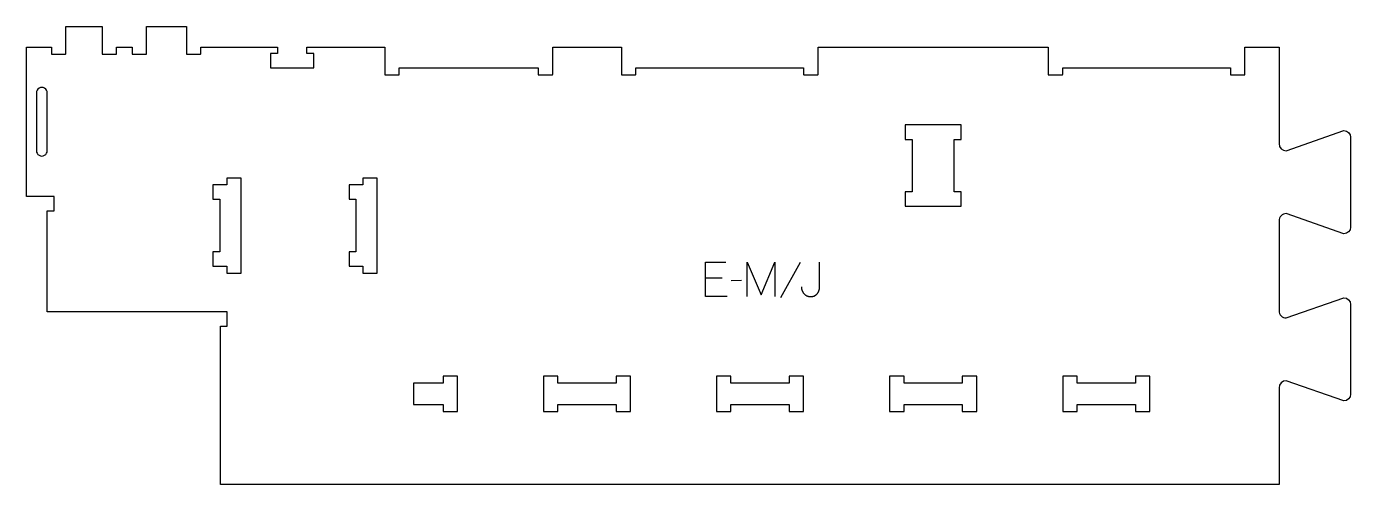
# Model space of a CAD drawing. Extents: x -585 to 562, y -193 to 204.
import ezdxf

# ---------------------------------------------------------------- set-up
doc = ezdxf.new("R2010")
doc.units = 0
for name, color, linetype in [('1_ANYTOOL_1MMDEEP_LABELS_S', 2, 'CONTINUOUS'), ('3_ANYTOOL_CUTTHROUGH_INSID', 4, 'CONTINUOUS'), ('4_ANYTOOL_CUTTHROUGH_OUTSI', 5, 'CONTINUOUS')]:
    doc.layers.add(name, color=color, linetype=linetype)

msp = doc.modelspace()

# ---------------------------------------------------------------- linework, layer by layer
at = {"layer": '1_ANYTOOL_1MMDEEP_LABELS_S'}
for p, q in [((85.2, -0.5), (68, -31.2)), ((17.7, -13.9), (3, -13.9)), ((34.2, -16.1), (25.4, -16.2))]:
    msp.add_line(p, q, dxfattribs=at)
for points in [[(21.9, -30), (3, -30), (3, 0), (20.8, 0)], [(39.3, -30), (39.3, 0), (51.3, -28.4), (63.3, -0.1), (63.3, -30)], [(86.2, -21.5), (86.2, -21.7), (86.2, -21.9), (86.2, -22.1), (86.3, -22.3), (86.3, -22.5), (86.3, -22.7), (86.3, -22.9), (86.4, -23.1), (86.4, -23.3), (86.4, -23.5), (86.5, -23.7), (86.5, -23.9), (86.6, -24.1), (86.6, -24.3), (86.7, -24.5), (86.8, -24.7), (86.8, -24.8), (86.9, -25), (87, -25.2), (87.1, -25.4), (87.2, -25.6), (87.3, -25.7), (87.4, -25.9), (87.5, -26.1), (87.6, -26.3), (87.7, -26.4), (87.8, -26.6), (87.9, -26.8), (88, -26.9), (88.1, -27.1), (88.3, -27.3), (88.4, -27.4), (88.6, -27.6), (88.7, -27.7), (88.8, -27.9), (89, -28), (89.1, -28.2), (89.3, -28.3), (89.5, -28.4), (89.6, -28.6), (89.8, -28.7), (89.9, -28.8), (90.1, -28.9), (90.3, -29), (90.5, -29.1), (90.6, -29.2), (90.8, -29.3), (91, -29.4), (91.2, -29.4), (91.4, -29.5), (91.5, -29.6), (91.7, -29.6), (91.9, -29.7), (92.1, -29.7), (92.3, -29.8), (92.5, -29.8), (92.7, -29.9), (92.9, -29.9), (93.2, -29.9), (93.4, -30), (93.6, -30), (93.8, -30), (94, -30), (94.2, -30), (94.5, -30), (94.7, -30), (94.9, -30), (95.1, -30), (95.3, -29.9), (95.5, -29.9), (95.7, -29.9), (95.9, -29.9), (96.1, -29.8), (96.3, -29.8), (96.4, -29.7), (96.6, -29.7), (96.8, -29.6), (97, -29.5), (97.2, -29.5), (97.4, -29.4), (97.5, -29.3), (97.7, -29.3), (97.9, -29.2), (98, -29.1), (98.2, -29), (98.3, -28.9), (98.5, -28.8), (98.7, -28.7), (98.8, -28.6), (99, -28.4), (99.1, -28.3), (99.3, -28.2), (99.4, -28.1), (99.5, -27.9), (99.7, -27.8), (99.8, -27.6), (99.9, -27.5), (100.1, -27.3), (100.2, -27.2), (100.3, -27), (100.4, -26.9), (100.5, -26.7), (100.6, -26.6), (100.8, -26.4), (100.9, -26.2), (100.9, -26.1), (101, -25.9), (101.1, -25.7), (101.2, -25.6), (101.3, -25.4), (101.4, -25.2), (101.4, -25), (101.5, -24.8), (101.5, -24.7), (101.6, -24.5), (101.7, -24.3), (101.7, -24.1), (101.7, -23.9), (101.8, -23.7), (101.8, -23.5), (101.9, -23.3), (101.9, -23.1), (101.9, -22.9), (101.9, -22.7), (101.9, -22.5), (101.9, -22.3), (102, -22.1), (102, -21.9), (102, 0)]]:
    msp.add_lwpolyline(points, dxfattribs=at)
at = {"layer": '3_ANYTOOL_CUTTHROUGH_INSID'}
msp.add_lwpolyline([(-567.3, 146.7, 1.000001), (-576.8, 146.7), (-576.8, 96.7, 1.000001), (-567.3, 96.7)], format="xyb", close=True, dxfattribs=at)
for points in [[(224.7, 48.4), (224.7, 60.9), (218.7, 60.9), (218.7, 106.4), (224.7, 106.4), (224.7, 118.9), (176.2, 118.9), (176.2, 106.4), (182.2, 106.4), (182.2, 60.9), (176.2, 60.9), (176.2, 48.4)], [(-411.8, 72.9), (-411.8, 66.9), (-423.8, 66.9), (-423.8, 54.4), (-417.8, 54.4), (-417.8, 8.9), (-423.8, 8.9), (-423.8, -3.6), (-411.8, -3.6), (-411.8, -9.6), (-399.3, -9.6), (-399.3, 72.9)], [(-293.8, 72.9), (-293.8, 66.9), (-305.8, 66.9), (-305.8, 54.4), (-299.8, 54.4), (-299.8, 8.9), (-305.8, 8.9), (-305.8, -3.6), (-293.8, -3.6), (-293.8, -9.6), (-281.3, -9.6), (-281.3, 72.9)], [(-249.8, -123.6), (-224.3, -123.6), (-224.3, -129.6), (-211.8, -129.6), (-211.8, -99.1), (-224.3, -99.1), (-224.3, -105.1), (-249.8, -105.1)], [(-124.8, -105.1), (-124.8, -99.1), (-137.3, -99.1), (-137.3, -129.6), (-124.8, -129.6), (-124.8, -123.6), (-74.3, -123.6), (-74.3, -129.6), (-61.8, -129.6), (-61.8, -99.1), (-74.3, -99.1), (-74.3, -105.1)], [(25.2, -105.1), (25.2, -99.1), (12.7, -99.1), (12.7, -129.6), (25.2, -129.6), (25.2, -123.6), (75.7, -123.6), (75.7, -129.6), (88.2, -129.6), (88.2, -99.1), (75.7, -99.1), (75.7, -105.1)], [(175.2, -105.1), (175.2, -99.1), (162.7, -99.1), (162.7, -129.6), (175.2, -129.6), (175.2, -123.6), (225.7, -123.6), (225.7, -129.6), (238.2, -129.6), (238.2, -99.1), (225.7, -99.1), (225.7, -105.1)], [(325.2, -105.1), (325.2, -99.1), (312.7, -99.1), (312.7, -129.6), (325.2, -129.6), (325.2, -123.6), (375.7, -123.6), (375.7, -129.6), (388.2, -129.6), (388.2, -99.1), (375.7, -99.1), (375.7, -105.1)]]:
    msp.add_lwpolyline(points, close=True, dxfattribs=at)
at = {"layer": '4_ANYTOOL_CUTTHROUGH_OUTSI'}
msp.add_lwpolyline([(-274.8, 186.4), (-274.8, 162.7, 0.414214), (-274.6, 162.4), (-262.6, 162.4, 0.414214), (-262.3, 162.7), (-262.3, 168.4), (-141.8, 168.4), (-141.8, 162.7, 0.414214), (-141.6, 162.4), (-129.6, 162.4, 0.414214), (-129.3, 162.7), (-129.3, 186.4), (-69.8, 186.4), (-69.8, 162.7, 0.414214), (-69.6, 162.4), (-57.6, 162.4, 0.414214), (-57.3, 162.7), (-57.3, 168.4), (88.2, 168.4), (88.2, 162.7, 0.414214), (88.4, 162.4), (100.4, 162.4, 0.414214), (100.7, 162.7), (100.7, 186.4), (300.2, 186.4), (300.2, 162.7, 0.414214), (300.4, 162.4), (312.4, 162.4, 0.414214), (312.7, 162.7), (312.7, 168.4), (458.2, 168.4), (458.2, 162.7, 0.414214), (458.4, 162.4), (470.4, 162.4, 0.414214), (470.7, 162.7), (470.7, 186.4), (500.2, 186.4), (500.2, 102.7, 0.411451), (506.4, 96.5), (506.5, 96.5), (556.4, 114, -0.412073), (562.2, 108.2), (562.2, 30.2, -0.412073), (556.4, 24.5), (506.5, 42), (506.4, 42, 0.414214), (500.2, 35.7), (500.2, -42.3, 0.414214), (506.4, -48.5), (506.5, -48.5), (556.4, -31, -0.412073), (562.2, -36.8), (562.2, -114.8, -0.412073), (556.4, -120.5), (506.5, -103), (506.4, -103, 0.411451), (500.2, -109.2), (500.2, -193.1), (-417.3, -193.1), (-417.3, -55.6), (-411.6, -55.6, 0.414214), (-411.3, -55.3), (-411.3, -43.3, 0.414214), (-411.6, -43.1), (-567.3, -43.1), (-567.3, 44.4), (-561.6, 44.4, 0.414214), (-561.3, 44.7), (-561.3, 56.7, 0.414214), (-561.6, 56.9), (-585.3, 56.9), (-585.3, 186.4), (-563.8, 186.4), (-563.8, 180.7, 0.414214), (-563.6, 180.4), (-551.6, 180.4, 0.414214), (-551.3, 180.7), (-551.3, 204.4), (-519.8, 204.4), (-519.8, 180.7, 0.414214), (-519.5, 180.4), (-507.5, 180.4, 0.414214), (-507.3, 180.7), (-507.3, 186.4), (-493.8, 186.4), (-493.8, 180.7, 0.414214), (-493.6, 180.4), (-481.6, 180.4, 0.414214), (-481.3, 180.7), (-481.3, 204.4), (-446.8, 204.4), (-446.8, 180.7, 0.414214), (-446.6, 180.4), (-434.6, 180.4, 0.414214), (-434.3, 180.7), (-434.3, 186.4), (-367.8, 186.4), (-367.8, 180.9), (-373.6, 180.9, 0.414214), (-373.8, 180.7), (-373.8, 168.7, 0.414214), (-373.6, 168.4), (-336.6, 168.4, 0.414214), (-336.3, 168.7), (-336.3, 180.7, 0.414214), (-336.6, 180.9), (-342.3, 180.9), (-342.3, 186.4)], format="xyb", close=True, dxfattribs=at)

doc.saveas('drawing.dxf')
